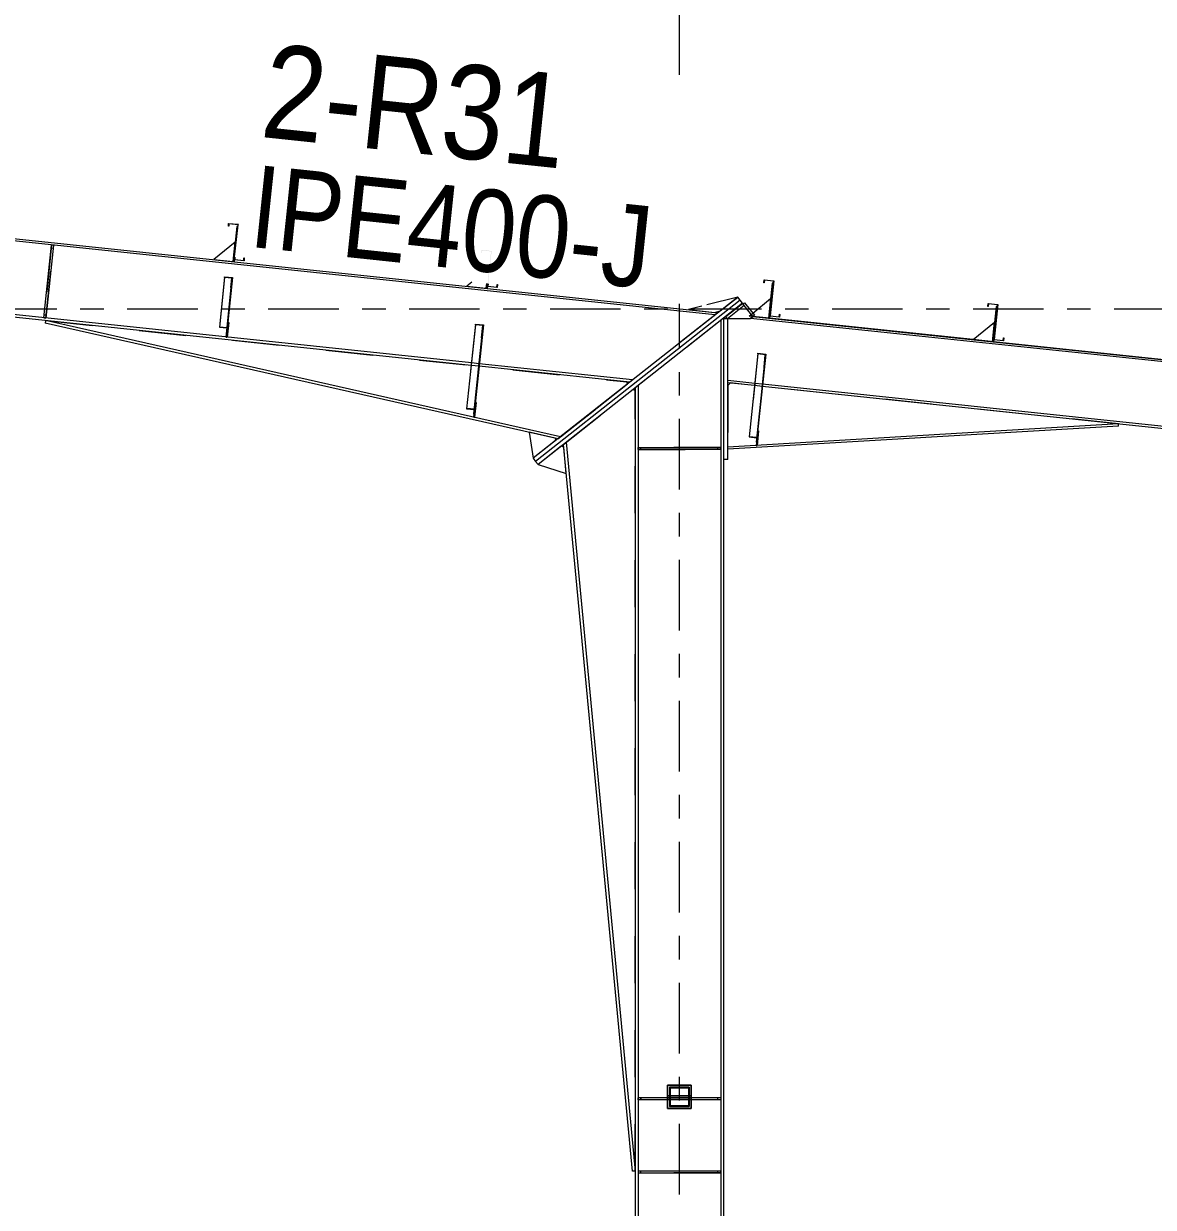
# Model space of a CAD drawing. Header units: millimetres. Extents: x -49 to 773, y -82 to 492.
# Drawn here: x 399.6 to 447.7, y 53.6 to 104 of the extents above; entities that cross this region are included whole.
import ezdxf

# ---------------------------------------------------------------- set-up
doc = ezdxf.new("R2010")
doc.units = ezdxf.units.MM
for name, pattern in [('XKITLINE00', [0]), ('XKITLINE02', [4, 2, -2]), ('XKITLINE03', [6, 3, -1, 1, -1])]:
    doc.linetypes.add(name, pattern=pattern)
for name, color, linetype, lineweight in [('Part', 2, 'Continuous', 0), ('PartMark', 7, 'Continuous', 0), ('S-grid', 1, 'Continuous', 0)]:
    doc.layers.add(name, color=color, linetype=linetype, lineweight=lineweight)
doc.styles.add('ARIAL', font='ARIAL.TTF')

# ---------------------------------------------------------------- blocks, each defined once
blk = doc.blocks.new('*A95')
at = {"layer": 'Part'}
blk.add_hatch(color=3, dxfattribs=at).paths.add_polyline_path([(419.732, 92.793), (419.744, 92.903), (419.759, 92.901), (419.746, 92.777), (419.331, 92.82), (419.489, 94.314), (419.104, 94.354), (419.093, 94.245), (419.078, 94.247), (419.091, 94.371), (419.505, 94.327), (419.348, 92.834)], flags=17)
blk = doc.blocks.new('*A96')
at = {"layer": 'Part'}
blk.add_hatch(color=3, dxfattribs=at).paths.add_polyline_path([(408.959, 93.93), (408.97, 94.039), (408.985, 94.037), (408.972, 93.913), (408.558, 93.957), (408.715, 95.45), (408.331, 95.491), (408.319, 95.381), (408.304, 95.383), (408.317, 95.507), (408.732, 95.463), (408.574, 93.97)], flags=17)
blk = doc.blocks.new('*A97')
at = {"layer": 'Part'}
h = blk.add_hatch(color=3, dxfattribs=at)
h.paths.add_polyline_path([(427.083, 57.917), (427.083, 58.75), (427.917, 58.75), (427.917, 57.917)], flags=17)
h.paths.add_polyline_path([(427.117, 58.717), (427.117, 57.95), (427.883, 57.95), (427.883, 58.717)])
blk = doc.blocks.new('*A98')
at = {"layer": 'Part'}
blk.add_hatch(color=3, dxfattribs=at).paths.add_polyline_path([(418.824, 91.191), (418.827, 91.218), (419.159, 91.183), (419.101, 90.635), (419.084, 90.637), (419.139, 91.158)], flags=17)
blk = doc.blocks.new('*A99')
at = {"layer": 'Part'}
blk.add_hatch(color=3, dxfattribs=at).paths.add_polyline_path([(408.144, 93.209), (408.146, 93.23), (408.477, 93.195), (408.433, 92.775), (408.416, 92.777), (408.459, 93.175)], flags=17)
blk = doc.blocks.new('*A100')
at = {"layer": 'Part'}
blk.add_hatch(color=3, dxfattribs=at).paths.add_polyline_path([(430.843, 89.948), (430.846, 89.975), (431.178, 89.94), (431.12, 89.396), (431.104, 89.398), (431.158, 89.915)], flags=17)
blk = doc.blocks.new('*A132')
at = {"layer": 'Part'}
blk.add_hatch(color=3, dxfattribs=at).paths.add_polyline_path([(419.732, 92.793), (419.744, 92.903), (419.759, 92.901), (419.746, 92.777), (419.331, 92.82), (419.489, 94.314), (419.104, 94.354), (419.093, 94.245), (419.078, 94.247), (419.091, 94.371), (419.505, 94.327), (419.348, 92.834)], flags=17)
blk = doc.blocks.new('*A133')
at = {"layer": 'Part'}
blk.add_hatch(color=3, dxfattribs=at).paths.add_polyline_path([(408.959, 93.93), (408.97, 94.039), (408.985, 94.037), (408.972, 93.913), (408.558, 93.957), (408.715, 95.45), (408.331, 95.491), (408.319, 95.381), (408.304, 95.383), (408.317, 95.507), (408.732, 95.463), (408.574, 93.97)], flags=17)
blk = doc.blocks.new('*A134')
at = {"layer": 'Part'}
blk.add_hatch(color=3, dxfattribs=at).paths.add_polyline_path([(431.749, 91.526), (431.761, 91.635), (431.775, 91.634), (431.762, 91.509), (431.348, 91.553), (431.505, 93.046), (431.121, 93.087), (431.109, 92.977), (431.094, 92.979), (431.108, 93.103), (431.522, 93.06), (431.364, 91.566)], flags=17)
blk = doc.blocks.new('*A135')
at = {"layer": 'Part'}
blk.add_hatch(color=3, dxfattribs=at).paths.add_polyline_path([(431.749, 91.526), (431.761, 91.635), (431.775, 91.634), (431.762, 91.509), (431.348, 91.553), (431.505, 93.046), (431.121, 93.087), (431.109, 92.977), (431.094, 92.979), (431.108, 93.103), (431.522, 93.06), (431.364, 91.566)], flags=17)
blk = doc.blocks.new('*A136')
at = {"layer": 'Part'}
blk.add_hatch(color=3, dxfattribs=at).paths.add_polyline_path([(441.279, 90.52), (441.291, 90.63), (441.306, 90.628), (441.293, 90.504), (440.878, 90.548), (441.036, 92.041), (440.651, 92.082), (440.64, 91.972), (440.625, 91.974), (440.638, 92.098), (441.052, 92.054), (440.895, 90.561)], flags=17)
blk = doc.blocks.new('*A148')
at = {"layer": 'Part'}
blk.add_hatch(color=3, dxfattribs=at).paths.add_polyline_path([(441.279, 90.52), (441.291, 90.63), (441.306, 90.628), (441.293, 90.504), (440.878, 90.548), (441.036, 92.041), (440.651, 92.082), (440.64, 91.972), (440.625, 91.974), (440.638, 92.098), (441.052, 92.054), (440.895, 90.561)], flags=17)
blk = doc.blocks.new('*A481')
at = {"layer": 'S-grid', "color": 1, "linetype": 'XKITLINE03', "lineweight": 0}
blk.add_line((-10, 91.875), (509.153, 91.875), dxfattribs=at)
blk = doc.blocks.new('*A791')
at = {"layer": 'S-grid', "color": 1, "linetype": 'XKITLINE03', "lineweight": 0}
for p, q in [((427.5, 101.83), (427.5, 135.409)), ((427.5, -5.82), (427.5, 92.076))]:
    blk.add_line(p, q, dxfattribs=at)
blk = doc.blocks.new('*A793')
at = {"layer": 'Part', "color": 7, "linetype": 'XKITLINE02', "lineweight": 0}
for p, q in [((429.558, 88.725), (429.558, 91.45)), ((429.558, 91.45), (430.509, 91.45)), ((430.526, 91.464), (430.509, 91.45)), ((430.526, 91.464), (430.627, 91.545)), ((431.339, 91.47), (430.627, 91.545)), ((430.627, 91.545), (430.627, 91.545)), ((440.87, 90.465), (439.999, 90.557)), ((431.043, 88.661), (430.711, 88.696)), ((431.033, 88.569), (430.702, 88.604))]:
    blk.add_line(p, q, dxfattribs=at)
at = {"layer": 'Part', "color": 2, "linetype": 'XKITLINE00', "lineweight": 0}
for p, q in [((430.526, 91.464), (430.627, 91.545)), ((528.831, 81.095), (430.526, 91.464)), ((430.627, 91.545), (528.841, 81.186)), ((439.999, 90.557), (431.339, 91.47)), ((450.773, 89.42), (440.87, 90.465)), ((430.711, 88.696), (429.558, 88.817)), ((430.702, 88.604), (429.558, 88.725)), ((528.545, 78.376), (431.043, 88.661)), ((528.535, 78.285), (431.033, 88.569))]:
    blk.add_line(p, q, dxfattribs=at)
blk = doc.blocks.new('*A794')
at = {"layer": 'Part', "color": 2, "linetype": 'XKITLINE00', "lineweight": 0}
for p, q in [((429.679, 88.712), (429.558, 88.603)), ((446.191, 86.971), (429.558, 85.984)), ((446.196, 86.879), (429.558, 85.892)), ((446.196, 86.879), (446.191, 86.971))]:
    blk.add_line(p, q, dxfattribs=at)
at = {"layer": 'Part', "color": 7, "linetype": 'XKITLINE02', "lineweight": 0}
for p, q in [((446.191, 86.971), (429.679, 88.712)), ((429.558, 88.603), (429.558, 85.892))]:
    blk.add_line(p, q, dxfattribs=at)
blk = doc.blocks.new('*A831')
at = {"layer": 'Part', "color": 2, "linetype": 'XKITLINE00', "lineweight": 0}
for p, q in [((429.016, 91.606), (330.037, 102.046)), ((330.048, 102.154), (429.138, 91.702)), ((418.641, 89.458), (332.784, 98.513)), ((418.653, 89.565), (332.796, 98.621)), ((425.388, 88.746), (418.973, 89.423)), ((425.509, 88.842), (418.984, 89.53))]:
    blk.add_line(p, q, dxfattribs=at)
at = {"layer": 'Part', "color": 7, "linetype": 'XKITLINE02', "lineweight": 0}
for p, q in [((429.138, 91.702), (425.388, 88.746)), ((418.973, 89.423), (418.641, 89.458)), ((418.984, 89.53), (418.653, 89.565))]:
    blk.add_line(p, q, dxfattribs=at)
blk = doc.blocks.new('*A833')
at = {"layer": 'Part', "color": 2, "linetype": 'XKITLINE00', "lineweight": 0}
for p, q in [((419.331, 92.82), (419.344, 92.936)), ((419.746, 92.777), (419.331, 92.82)), ((419.358, 92.935), (419.348, 92.834)), ((419.348, 92.834), (419.732, 92.793)), ((419.732, 92.793), (419.743, 92.894)), ((419.743, 92.894), (419.744, 92.903)), ((419.744, 92.903), (419.759, 92.901)), ((419.758, 92.893), (419.746, 92.777)), ((419.759, 92.901), (419.758, 92.893))]:
    blk.add_line(p, q, dxfattribs=at)
blk = doc.blocks.new('*A834')
at = {"layer": 'Part', "color": 2, "linetype": 'XKITLINE00', "lineweight": 0}
for p, q in [((408.304, 95.383), (408.317, 95.507)), ((408.319, 95.381), (408.304, 95.383)), ((408.317, 95.507), (408.719, 95.465)), ((408.331, 95.491), (408.319, 95.381)), ((408.715, 95.45), (408.331, 95.491)), ((408.558, 93.957), (408.715, 95.45)), ((408.719, 95.465), (408.732, 95.463)), ((408.972, 93.913), (408.558, 93.957)), ((408.585, 94.071), (408.574, 93.97)), ((408.574, 93.97), (408.959, 93.93)), ((408.959, 93.93), (408.969, 94.031)), ((408.969, 94.031), (408.97, 94.039)), ((408.97, 94.039), (408.985, 94.037)), ((408.984, 94.029), (408.972, 93.913)), ((408.985, 94.037), (408.984, 94.029))]:
    blk.add_line(p, q, dxfattribs=at)
blk = doc.blocks.new('*A835')
at = {"layer": 'Part', "color": 7, "linetype": 'XKITLINE02', "lineweight": 0}
for p, q in [((429.375, 91.465), (425.625, 88.509)), ((425.742, 58.292), (425.742, 58.208)), ((429.258, 58.292), (429.258, 58.208))]:
    blk.add_line(p, q, dxfattribs=at)
at = {"layer": 'Part', "color": 2, "linetype": 'XKITLINE00', "lineweight": 0}
for p, q in [((429.258, 91.373), (429.258, 58.292)), ((429.375, 91.465), (429.375, 16.833)), ((425.625, 88.509), (425.625, 16.833)), ((425.742, 88.601), (425.742, 58.292)), ((425.742, 58.208), (425.742, 16.833)), ((429.258, 58.208), (429.258, 16.833))]:
    blk.add_line(p, q, dxfattribs=at)
blk = doc.blocks.new('*A836')
at = {"layer": 'Part', "color": 7, "linetype": 'XKITLINE02', "lineweight": 0}
for p, q in [((422.571, 86.101), (425.528, 88.432)), ((425.528, 88.432), (425.625, 88.386)), ((425.625, 55.175), (425.625, 88.386)), ((425.625, 88.386), (425.625, 88.386)), ((425.625, 55.175), (425.625, 88.386)), ((425.625, 88.386), (425.625, 88.386))]:
    blk.add_line(p, q, dxfattribs=at)
at = {"layer": 'Part', "color": 2, "linetype": 'XKITLINE00', "lineweight": 0}
for p, q in [((425.625, 88.386), (425.528, 88.432)), ((422.68, 86.187), (425.625, 55.175)), ((425.509, 55.164), (422.571, 86.101)), ((425.625, 55.175), (425.509, 55.164))]:
    blk.add_line(p, q, dxfattribs=at)
blk = doc.blocks.new('*A837')
at = {"layer": 'Part', "color": 2, "linetype": 'XKITLINE00', "lineweight": 0}
for p, q in [((427.083, 58.75), (427.083, 57.917)), ((427.083, 58.75), (427.917, 58.75)), ((427.117, 57.95), (427.117, 58.717)), ((427.117, 58.717), (427.883, 58.717)), ((427.883, 58.717), (427.883, 57.95)), ((427.917, 58.75), (427.917, 57.917)), ((427.883, 57.95), (427.117, 57.95)), ((427.917, 57.917), (427.083, 57.917))]:
    blk.add_line(p, q, dxfattribs=at)
blk = doc.blocks.new('*A839')
at = {"layer": 'Part', "color": 7, "linetype": 'XKITLINE02', "lineweight": 0}
for p, q in [((429.258, 55.175), (425.742, 55.175)), ((425.742, 55.175), (425.742, 55.092)), ((429.258, 55.092), (425.742, 55.092)), ((425.867, 55.092), (425.867, 55.175)), ((429.133, 55.092), (429.133, 55.175)), ((429.258, 55.092), (429.258, 55.175))]:
    blk.add_line(p, q, dxfattribs=at)
blk = doc.blocks.new('*A840')
at = {"layer": 'Part', "color": 2, "linetype": 'XKITLINE00', "lineweight": 0}
for p, q in [((429.258, 55.175), (425.742, 55.175)), ((425.742, 55.092), (429.258, 55.092))]:
    blk.add_line(p, q, dxfattribs=at)
at = {"layer": 'Part', "color": 7, "linetype": 'XKITLINE02', "lineweight": 0}
for p, q in [((425.742, 55.175), (425.742, 55.092)), ((425.867, 55.092), (425.867, 55.175)), ((429.133, 55.092), (429.133, 55.175)), ((429.258, 55.175), (429.258, 55.092))]:
    blk.add_line(p, q, dxfattribs=at)
blk = doc.blocks.new('*A841')
at = {"layer": 'Part', "color": 2, "linetype": 'XKITLINE00', "lineweight": 0}
for p, q in [((427, 58.292), (425.742, 58.292)), ((425.742, 58.208), (425.742, 58.292)), ((427, 58.208), (425.742, 58.208)), ((429.258, 58.292), (428, 58.292)), ((429.258, 58.208), (428, 58.208)), ((429.258, 58.292), (429.258, 58.208))]:
    blk.add_line(p, q, dxfattribs=at)
at = {"layer": 'Part', "color": 7, "linetype": 'XKITLINE02', "lineweight": 0}
for p, q in [((425.867, 58.208), (425.867, 58.292)), ((428, 58.292), (427, 58.292)), ((428, 58.208), (427, 58.208)), ((429.133, 58.208), (429.133, 58.292))]:
    blk.add_line(p, q, dxfattribs=at)
blk = doc.blocks.new('*A842')
at = {"layer": 'Part', "color": 7, "linetype": 'XKITLINE02', "lineweight": 0}
for p, q in [((427, 58.292), (427, 58.375)), ((427, 58.375), (428, 58.375)), ((428, 58.292), (427, 58.292)), ((428, 58.375), (428, 58.292))]:
    blk.add_line(p, q, dxfattribs=at)
blk = doc.blocks.new('*A843')
at = {"layer": 'Part', "color": 2, "linetype": 'XKITLINE00', "lineweight": 0}
for p, q in [((428, 58.833), (427, 58.833)), ((427, 58.833), (427, 57.833)), ((428, 57.833), (428, 58.833)), ((427, 57.833), (428, 57.833))]:
    blk.add_line(p, q, dxfattribs=at)
blk = doc.blocks.new('*A844')
at = {"layer": 'Part', "color": 7, "linetype": 'XKITLINE02', "lineweight": 0}
for p, q in [((429.258, 58.292), (425.742, 58.292)), ((425.742, 58.208), (425.742, 58.292)), ((429.258, 58.208), (425.742, 58.208)), ((425.867, 58.292), (425.867, 58.208)), ((429.133, 58.208), (429.133, 58.292)), ((429.258, 58.292), (429.258, 58.208))]:
    blk.add_line(p, q, dxfattribs=at)
blk = doc.blocks.new('*A845')
at = {"layer": 'Part', "color": 7, "linetype": 'XKITLINE02', "lineweight": 0}
for p, q in [((427, 58.375), (427, 58.292)), ((428, 58.375), (427, 58.375)), ((427, 58.292), (428, 58.292)), ((428, 58.292), (428, 58.375))]:
    blk.add_line(p, q, dxfattribs=at)
blk = doc.blocks.new('*A846')
at = {"layer": 'Part', "color": 7, "linetype": 'XKITLINE02', "lineweight": 0}
for p, q in [((427, 58.833), (428, 58.833)), ((427, 57.833), (427, 58.833)), ((428, 58.833), (428, 57.833)), ((428, 57.833), (427, 57.833))]:
    blk.add_line(p, q, dxfattribs=at)
blk = doc.blocks.new('*A847')
at = {"layer": 'Part', "color": 2, "linetype": 'XKITLINE00', "lineweight": 0}
for p, q in [((400.525, 91.368), (400.502, 91.263)), ((422.333, 86.338), (400.502, 91.263)), ((422.443, 86.424), (400.525, 91.368)), ((422.443, 86.424), (425.29, 88.671)), ((425.264, 88.759), (425.291, 88.67)), ((425.29, 88.671), (425.264, 88.759)), ((425.291, 88.67), (425.29, 88.671))]:
    blk.add_line(p, q, dxfattribs=at)
at = {"layer": 'Part', "color": 7, "linetype": 'XKITLINE02', "lineweight": 0}
for p, q in [((400.525, 91.368), (425.264, 88.759)), ((422.333, 86.338), (425.291, 88.67))]:
    blk.add_line(p, q, dxfattribs=at)
blk = doc.blocks.new('*A848')
at = {"layer": 'Part', "color": 7, "linetype": 'XKITLINE02', "lineweight": 0}
for p, q in [((418.81, 87.88), (418.745, 87.259)), ((418.786, 87.254), (418.852, 87.876)), ((418.852, 87.876), (418.81, 87.88)), ((418.745, 87.259), (418.786, 87.254)), ((418.758, 87.383), (418.799, 87.379))]:
    blk.add_line(p, q, dxfattribs=at)
blk = doc.blocks.new('*A849')
at = {"layer": 'Part', "color": 2, "linetype": 'XKITLINE00', "lineweight": 0}
for p, q in [((419.302, 92.941), (419.281, 92.742)), ((419.331, 92.82), (419.323, 92.738))]:
    blk.add_line(p, q, dxfattribs=at)
at = {"layer": 'Part', "color": 7, "linetype": 'XKITLINE02', "lineweight": 0}
for p, q in [((419.323, 92.738), (419.281, 92.742)), ((419.331, 92.82), (419.344, 92.936))]:
    blk.add_line(p, q, dxfattribs=at)
blk = doc.blocks.new('*A850')
at = {"layer": 'Part', "color": 2, "linetype": 'XKITLINE00', "lineweight": 0}
for p, q in [((418.745, 87.259), (418.789, 87.677)), ((418.852, 87.876), (418.786, 87.254)), ((418.81, 87.88), (418.852, 87.876)), ((418.786, 87.254), (418.745, 87.259))]:
    blk.add_line(p, q, dxfattribs=at)
at = {"layer": 'Part', "color": 7, "linetype": 'XKITLINE02', "lineweight": 0}
for p, q in [((418.789, 87.677), (418.81, 87.88)), ((418.758, 87.383), (418.799, 87.379))]:
    blk.add_line(p, q, dxfattribs=at)
blk = doc.blocks.new('*A851')
at = {"layer": 'Part', "color": 2, "linetype": 'XKITLINE00', "lineweight": 0}
blk.add_line((418.672, 93.007), (418.452, 92.829), dxfattribs=at)
at = {"layer": 'Part', "color": 7, "linetype": 'XKITLINE02', "lineweight": 0}
for p, q in [((418.452, 92.829), (419.281, 92.742)), ((419.281, 92.742), (419.302, 92.941))]:
    blk.add_line(p, q, dxfattribs=at)
blk = doc.blocks.new('*A852')
at = {"layer": 'Part', "color": 7, "linetype": 'XKITLINE02', "lineweight": 0}
for p, q in [((418.827, 91.218), (418.447, 87.617)), ((418.759, 87.391), (419.159, 91.183)), ((419.139, 91.158), (418.742, 87.393)), ((418.447, 87.617), (418.762, 87.583)), ((418.448, 87.627), (418.78, 87.592)), ((418.742, 87.393), (418.759, 87.391))]:
    blk.add_line(p, q, dxfattribs=at)
blk = doc.blocks.new('*A853')
at = {"layer": 'Part', "color": 2, "linetype": 'XKITLINE00', "lineweight": 0}
blk.add_line((408.595, 94.707), (407.679, 93.966), dxfattribs=at)
at = {"layer": 'Part', "color": 7, "linetype": 'XKITLINE02', "lineweight": 0}
for p, q in [((408.508, 93.878), (408.595, 94.707)), ((407.679, 93.966), (408.508, 93.878))]:
    blk.add_line(p, q, dxfattribs=at)
blk = doc.blocks.new('*A854')
at = {"layer": 'Part', "color": 7, "linetype": 'XKITLINE02', "lineweight": 0}
for p, q in [((408.249, 91.029), (408.276, 91.288)), ((408.224, 90.791), (408.265, 90.787)), ((408.252, 90.662), (408.211, 90.667))]:
    blk.add_line(p, q, dxfattribs=at)
at = {"layer": 'Part', "color": 2, "linetype": 'XKITLINE00', "lineweight": 0}
for p, q in [((408.318, 91.284), (408.252, 90.662)), ((408.276, 91.288), (408.318, 91.284)), ((408.211, 90.667), (408.249, 91.029))]:
    blk.add_line(p, q, dxfattribs=at)
blk = doc.blocks.new('*A855')
at = {"layer": 'Part', "color": 2, "linetype": 'XKITLINE00', "lineweight": 0}
for p, q in [((408.665, 95.37), (408.508, 93.878)), ((408.706, 95.366), (408.665, 95.37)), ((408.558, 93.957), (408.549, 93.874))]:
    blk.add_line(p, q, dxfattribs=at)
at = {"layer": 'Part', "color": 7, "linetype": 'XKITLINE02', "lineweight": 0}
for p, q in [((408.558, 93.957), (408.706, 95.366)), ((408.549, 93.874), (408.508, 93.878))]:
    blk.add_line(p, q, dxfattribs=at)
blk = doc.blocks.new('*A856')
at = {"layer": 'Part', "color": 7, "linetype": 'XKITLINE02', "lineweight": 0}
for p, q in [((408.276, 91.288), (408.211, 90.667)), ((408.252, 90.662), (408.318, 91.284)), ((408.318, 91.284), (408.276, 91.288)), ((408.224, 90.791), (408.265, 90.787)), ((408.211, 90.667), (408.252, 90.662))]:
    blk.add_line(p, q, dxfattribs=at)
blk = doc.blocks.new('*A857')
at = {"layer": 'Part', "color": 7, "linetype": 'XKITLINE02', "lineweight": 0}
for p, q in [((408.146, 93.23), (407.92, 91.09)), ((408.225, 90.806), (408.477, 93.195)), ((408.459, 93.175), (408.209, 90.808)), ((407.92, 91.09), (408.235, 91.057)), ((407.922, 91.103), (408.253, 91.068)), ((408.209, 90.808), (408.225, 90.806))]:
    blk.add_line(p, q, dxfattribs=at)
blk = doc.blocks.new('*A858')
at = {"layer": 'Part', "color": 7, "linetype": 'XKITLINE02', "lineweight": 0}
for p, q in [((422.473, 86.024), (421.484, 85.244)), ((422.689, 84.857), (422.583, 85.977))]:
    blk.add_line(p, q, dxfattribs=at)
at = {"layer": 'Part', "color": 2, "linetype": 'XKITLINE00', "lineweight": 0}
for p, q in [((422.583, 85.977), (422.473, 86.024)), ((421.484, 85.244), (422.689, 84.857))]:
    blk.add_line(p, q, dxfattribs=at)
blk = doc.blocks.new('*A859')
at = {"layer": 'Part', "color": 2, "linetype": 'XKITLINE00', "lineweight": 0}
for p, q in [((421.114, 86.613), (421.278, 85.506)), ((422.211, 86.366), (422.235, 86.261))]:
    blk.add_line(p, q, dxfattribs=at)
at = {"layer": 'Part', "color": 7, "linetype": 'XKITLINE02', "lineweight": 0}
for p, q in [((422.211, 86.366), (421.114, 86.613)), ((422.235, 86.261), (421.278, 85.506))]:
    blk.add_line(p, q, dxfattribs=at)
blk = doc.blocks.new('*A860')
at = {"layer": 'Part', "color": 2, "linetype": 'XKITLINE00', "lineweight": 0}
for p, q in [((418.824, 91.191), (418.447, 87.617)), ((419.159, 91.183), (418.789, 87.677)), ((418.824, 91.191), (418.827, 91.218)), ((419.139, 91.158), (418.824, 91.191)), ((418.827, 91.218), (419.159, 91.183)), ((419.084, 90.637), (419.139, 91.158)), ((419.084, 90.637), (418.742, 87.393)), ((419.084, 90.637), (419.101, 90.635)), ((418.447, 87.617), (418.762, 87.583)), ((418.742, 87.393), (418.759, 87.391))]:
    blk.add_line(p, q, dxfattribs=at)
at = {"layer": 'Part', "color": 7, "linetype": 'XKITLINE02', "lineweight": 0}
for p, q in [((418.789, 87.677), (418.759, 87.391)), ((418.78, 87.592), (418.448, 87.627))]:
    blk.add_line(p, q, dxfattribs=at)
blk = doc.blocks.new('*A861')
at = {"layer": 'Part', "color": 2, "linetype": 'XKITLINE00', "lineweight": 0}
for p, q in [((408.144, 93.209), (407.92, 91.09)), ((408.144, 93.209), (408.146, 93.23)), ((408.459, 93.175), (408.144, 93.209)), ((408.146, 93.23), (408.477, 93.195)), ((408.477, 93.195), (408.249, 91.029)), ((408.416, 92.777), (408.209, 90.808)), ((408.416, 92.777), (408.459, 93.175)), ((408.416, 92.777), (408.433, 92.775)), ((407.92, 91.09), (408.235, 91.057)), ((408.209, 90.808), (408.225, 90.806))]:
    blk.add_line(p, q, dxfattribs=at)
at = {"layer": 'Part', "color": 7, "linetype": 'XKITLINE02', "lineweight": 0}
for p, q in [((407.922, 91.103), (408.253, 91.068)), ((408.225, 90.806), (408.249, 91.029))]:
    blk.add_line(p, q, dxfattribs=at)
blk = doc.blocks.new('*A862')
at = {"layer": 'Part', "color": 2, "linetype": 'XKITLINE00', "lineweight": 0}
for p, q in [((429.982, 92.368), (421.278, 85.506)), ((430.085, 92.237), (421.381, 85.375)), ((430.085, 92.237), (429.982, 92.368)), ((421.278, 85.506), (421.381, 85.375))]:
    blk.add_line(p, q, dxfattribs=at)
blk = doc.blocks.new('*A863')
at = {"layer": 'Part', "color": 2, "linetype": 'XKITLINE00', "lineweight": 0}
for p, q in [((430.085, 92.237), (421.381, 85.375)), ((430.188, 92.106), (430.085, 92.237)), ((430.188, 92.106), (421.484, 85.244)), ((421.484, 85.244), (421.381, 85.375))]:
    blk.add_line(p, q, dxfattribs=at)
blk = doc.blocks.new('*A864')
at = {"layer": 'Part', "color": 7, "linetype": 'XKITLINE02', "lineweight": 0}
for p, q in [((430.846, 89.975), (430.471, 86.415)), ((431.158, 89.915), (430.765, 86.19)), ((430.782, 86.188), (431.178, 89.94)), ((430.471, 86.415), (430.786, 86.381)), ((430.472, 86.425), (430.803, 86.39)), ((430.765, 86.19), (430.782, 86.188))]:
    blk.add_line(p, q, dxfattribs=at)
blk = doc.blocks.new('*A865')
at = {"layer": 'Part', "color": 2, "linetype": 'XKITLINE00', "lineweight": 0}
for p, q in [((430.622, 91.686), (431.385, 92.303)), ((431.298, 91.474), (430.627, 91.545))]:
    blk.add_line(p, q, dxfattribs=at)
at = {"layer": 'Part', "color": 7, "linetype": 'XKITLINE02', "lineweight": 0}
for p, q in [((431.385, 92.303), (431.298, 91.474)), ((430.469, 91.562), (430.622, 91.686)), ((430.627, 91.545), (430.469, 91.562))]:
    blk.add_line(p, q, dxfattribs=at)
blk = doc.blocks.new('*A866')
at = {"layer": 'Part', "color": 7, "linetype": 'XKITLINE02', "lineweight": 0}
for p, q in [((430.834, 86.677), (430.768, 86.055)), ((430.81, 86.051), (430.875, 86.673)), ((430.875, 86.673), (430.834, 86.677)), ((430.781, 86.18), (430.823, 86.175)), ((430.768, 86.055), (430.81, 86.051))]:
    blk.add_line(p, q, dxfattribs=at)
blk = doc.blocks.new('*A867')
at = {"layer": 'Part', "color": 2, "linetype": 'XKITLINE00', "lineweight": 0}
for p, q in [((431.455, 92.966), (431.298, 91.474)), ((431.497, 92.962), (431.455, 92.966)), ((431.339, 91.47), (431.298, 91.474)), ((431.348, 91.553), (431.339, 91.47))]:
    blk.add_line(p, q, dxfattribs=at)
at = {"layer": 'Part', "color": 7, "linetype": 'XKITLINE02', "lineweight": 0}
blk.add_line((431.348, 91.553), (431.497, 92.962), dxfattribs=at)
blk = doc.blocks.new('*A868')
at = {"layer": 'Part', "color": 2, "linetype": 'XKITLINE00', "lineweight": 0}
for p, q in [((429.982, 92.368), (428.67, 92.032)), ((428.451, 91.976), (427.894, 91.833)), ((429.013, 91.715), (429.236, 91.78))]:
    blk.add_line(p, q, dxfattribs=at)
at = {"layer": 'Part', "color": 7, "linetype": 'XKITLINE02', "lineweight": 0}
for p, q in [((429.236, 91.78), (429.982, 92.368)), ((427.894, 91.833), (429.013, 91.715))]:
    blk.add_line(p, q, dxfattribs=at)
blk = doc.blocks.new('*A869')
at = {"layer": 'Part', "color": 2, "linetype": 'XKITLINE00', "lineweight": 0}
for p, q in [((425.742, 85.964), (429.258, 85.964)), ((429.258, 85.881), (425.742, 85.881))]:
    blk.add_line(p, q, dxfattribs=at)
at = {"layer": 'Part', "color": 7, "linetype": 'XKITLINE02', "lineweight": 0}
for p, q in [((425.742, 85.881), (425.742, 85.964)), ((425.867, 85.881), (425.867, 85.964)), ((429.133, 85.881), (429.133, 85.964)), ((429.258, 85.964), (429.258, 85.881))]:
    blk.add_line(p, q, dxfattribs=at)
blk = doc.blocks.new('*A870')
at = {"layer": 'Part', "color": 7, "linetype": 'XKITLINE02', "lineweight": 0}
for p, q in [((429.258, 85.964), (425.742, 85.964)), ((425.742, 85.881), (425.742, 85.964)), ((425.742, 85.881), (429.258, 85.881)), ((425.867, 85.881), (425.867, 85.964)), ((429.133, 85.881), (429.133, 85.964)), ((429.258, 85.881), (429.258, 85.964))]:
    blk.add_line(p, q, dxfattribs=at)
blk = doc.blocks.new('*A871')
at = {"layer": 'Part', "color": 2, "linetype": 'XKITLINE00', "lineweight": 0}
for p, q in [((429.392, 85.45), (429.392, 91.45)), ((429.392, 91.45), (429.542, 91.45)), ((429.558, 91.45), (429.543, 91.45)), ((429.558, 85.45), (429.558, 91.45)), ((429.558, 85.45), (429.392, 85.45))]:
    blk.add_line(p, q, dxfattribs=at)
at = {"layer": 'Part', "color": 7, "linetype": 'XKITLINE02', "lineweight": 0}
for p, q in [((429.543, 91.45), (429.542, 91.45)), ((429.542, 91.45), (429.558, 91.45))]:
    blk.add_line(p, q, dxfattribs=at)
blk = doc.blocks.new('*A872')
at = {"layer": 'Part', "color": 2, "linetype": 'XKITLINE00', "lineweight": 0}
for p, q in [((430.875, 86.673), (430.81, 86.058)), ((430.834, 86.677), (430.875, 86.673)), ((430.812, 86.472), (430.768, 86.055))]:
    blk.add_line(p, q, dxfattribs=at)
at = {"layer": 'Part', "color": 7, "linetype": 'XKITLINE02', "lineweight": 0}
for p, q in [((430.812, 86.472), (430.834, 86.677)), ((430.781, 86.18), (430.823, 86.175)), ((430.81, 86.051), (430.768, 86.055)), ((430.81, 86.058), (430.81, 86.051))]:
    blk.add_line(p, q, dxfattribs=at)
blk = doc.blocks.new('*A873')
at = {"layer": 'Part', "color": 2, "linetype": 'XKITLINE00', "lineweight": 0}
for p, q in [((430.196, 92.092), (429.48, 91.528)), ((430.257, 92.013), (429.542, 91.449)), ((430.257, 92.013), (430.196, 92.092)), ((429.542, 91.449), (429.48, 91.528))]:
    blk.add_line(p, q, dxfattribs=at)
blk = doc.blocks.new('*A874')
at = {"layer": 'Part', "color": 2, "linetype": 'XKITLINE00', "lineweight": 0}
for p, q in [((430.206, 92.078), (430.271, 92.13)), ((430.627, 91.545), (430.257, 92.013)), ((430.271, 92.13), (430.692, 91.596)), ((430.692, 91.596), (430.627, 91.545))]:
    blk.add_line(p, q, dxfattribs=at)
at = {"layer": 'Part', "color": 7, "linetype": 'XKITLINE02', "lineweight": 0}
blk.add_line((430.257, 92.013), (430.206, 92.078), dxfattribs=at)
blk = doc.blocks.new('*A875')
at = {"layer": 'Part', "color": 7, "linetype": 'XKITLINE02', "lineweight": 0}
for p, q in [((430.257, 92.013), (429.542, 91.449)), ((430.627, 91.545), (430.257, 92.013)), ((429.558, 91.449), (429.542, 91.449)), ((430.627, 91.545), (430.526, 91.464))]:
    blk.add_line(p, q, dxfattribs=at)
at = {"layer": 'Part', "color": 2, "linetype": 'XKITLINE00', "lineweight": 0}
for p, q in [((430.509, 91.45), (429.558, 91.449)), ((430.526, 91.464), (430.509, 91.45))]:
    blk.add_line(p, q, dxfattribs=at)
blk = doc.blocks.new('*A876')
at = {"layer": 'Part', "color": 2, "linetype": 'XKITLINE00', "lineweight": 0}
for p, q in [((430.843, 89.948), (430.471, 86.415)), ((431.178, 89.94), (430.812, 86.472)), ((430.843, 89.948), (430.846, 89.975)), ((431.158, 89.915), (430.843, 89.948)), ((430.846, 89.975), (431.178, 89.94)), ((431.104, 89.398), (431.158, 89.915)), ((431.104, 89.398), (430.765, 86.19)), ((431.104, 89.398), (431.12, 89.396)), ((430.471, 86.415), (430.786, 86.381)), ((430.765, 86.19), (430.782, 86.188))]:
    blk.add_line(p, q, dxfattribs=at)
at = {"layer": 'Part', "color": 7, "linetype": 'XKITLINE02', "lineweight": 0}
for p, q in [((430.803, 86.39), (430.472, 86.425)), ((430.812, 86.472), (430.782, 86.188))]:
    blk.add_line(p, q, dxfattribs=at)
blk = doc.blocks.new('*A937')
at = {"layer": 'Part', "color": 7, "linetype": 'XKITLINE02', "lineweight": 0}
for p, q in [((427.917, 58.75), (427.083, 58.75)), ((427.083, 58.75), (427.083, 57.917)), ((427.117, 58.717), (427.883, 58.717)), ((427.117, 57.95), (427.117, 58.717)), ((427.883, 58.717), (427.883, 57.95)), ((427.917, 57.917), (427.917, 58.75)), ((427.883, 57.95), (427.117, 57.95)), ((427.083, 57.917), (427.917, 57.917))]:
    blk.add_line(p, q, dxfattribs=at)
blk = doc.blocks.new('*A965')
at = {"layer": 'Part', "color": 2, "linetype": 'XKITLINE00', "lineweight": 0}
for p, q in [((400.454, 91.485), (400.781, 94.584)), ((400.864, 94.576), (400.537, 91.476))]:
    blk.add_line(p, q, dxfattribs=at)
at = {"layer": 'Part', "color": 7, "linetype": 'XKITLINE02', "lineweight": 0}
for p, q in [((400.768, 94.46), (400.851, 94.451)), ((400.864, 94.576), (400.781, 94.584)), ((400.537, 91.476), (400.454, 91.485)), ((400.55, 91.6), (400.467, 91.609))]:
    blk.add_line(p, q, dxfattribs=at)
blk = doc.blocks.new('*A966')
at = {"layer": 'Part', "color": 7, "linetype": 'XKITLINE02', "lineweight": 0}
for p, q in [((400.781, 94.584), (400.454, 91.485)), ((400.537, 91.476), (400.864, 94.576)), ((400.768, 94.46), (400.851, 94.451)), ((400.864, 94.576), (400.781, 94.584)), ((400.454, 91.485), (400.537, 91.476)), ((400.467, 91.609), (400.55, 91.6))]:
    blk.add_line(p, q, dxfattribs=at)
blk = doc.blocks.new('*A967')
at = {"layer": 'Part', "color": 2, "linetype": 'XKITLINE00', "lineweight": 0}
for p, q in [((419.331, 92.82), (419.344, 92.936)), ((419.746, 92.777), (419.331, 92.82)), ((419.358, 92.935), (419.348, 92.834)), ((419.348, 92.834), (419.732, 92.793)), ((419.732, 92.793), (419.743, 92.894)), ((419.743, 92.894), (419.744, 92.903)), ((419.744, 92.903), (419.759, 92.901)), ((419.758, 92.893), (419.746, 92.777)), ((419.759, 92.901), (419.758, 92.893))]:
    blk.add_line(p, q, dxfattribs=at)
blk = doc.blocks.new('*A968')
at = {"layer": 'Part', "color": 2, "linetype": 'XKITLINE00', "lineweight": 0}
for p, q in [((408.304, 95.383), (408.317, 95.507)), ((408.319, 95.381), (408.304, 95.383)), ((408.317, 95.507), (408.719, 95.465)), ((408.331, 95.491), (408.319, 95.381)), ((408.715, 95.45), (408.331, 95.491)), ((408.558, 93.957), (408.715, 95.45)), ((408.719, 95.465), (408.732, 95.463)), ((408.972, 93.913), (408.558, 93.957)), ((408.585, 94.071), (408.574, 93.97)), ((408.574, 93.97), (408.959, 93.93)), ((408.959, 93.93), (408.969, 94.031)), ((408.969, 94.031), (408.97, 94.039)), ((408.97, 94.039), (408.985, 94.037)), ((408.984, 94.029), (408.972, 93.913)), ((408.985, 94.037), (408.984, 94.029))]:
    blk.add_line(p, q, dxfattribs=at)
blk = doc.blocks.new('*A969')
at = {"layer": 'Part', "color": 2, "linetype": 'XKITLINE00', "lineweight": 0}
for p, q in [((431.094, 92.979), (431.108, 93.103)), ((431.109, 92.977), (431.094, 92.979)), ((431.108, 93.103), (431.522, 93.06)), ((431.121, 93.087), (431.109, 92.977)), ((431.505, 93.046), (431.121, 93.087)), ((431.348, 91.553), (431.505, 93.046)), ((431.522, 93.06), (431.364, 91.566)), ((431.762, 91.509), (431.348, 91.553)), ((431.364, 91.566), (431.749, 91.526)), ((431.749, 91.526), (431.761, 91.635)), ((431.761, 91.635), (431.775, 91.634)), ((431.775, 91.634), (431.762, 91.509))]:
    blk.add_line(p, q, dxfattribs=at)
blk = doc.blocks.new('*A970')
at = {"layer": 'Part', "color": 2, "linetype": 'XKITLINE00', "lineweight": 0}
for p, q in [((431.094, 92.979), (431.108, 93.103)), ((431.109, 92.977), (431.094, 92.979)), ((431.108, 93.103), (431.522, 93.06)), ((431.121, 93.087), (431.109, 92.977)), ((431.505, 93.046), (431.121, 93.087)), ((431.348, 91.553), (431.505, 93.046)), ((431.522, 93.06), (431.364, 91.566)), ((431.762, 91.509), (431.348, 91.553)), ((431.364, 91.566), (431.749, 91.526)), ((431.749, 91.526), (431.761, 91.635)), ((431.761, 91.635), (431.775, 91.634)), ((431.775, 91.634), (431.762, 91.509))]:
    blk.add_line(p, q, dxfattribs=at)
blk = doc.blocks.new('*A972')
at = {"layer": 'Part', "color": 2, "linetype": 'XKITLINE00', "lineweight": 0}
for p, q in [((440.625, 91.974), (440.638, 92.098)), ((440.64, 91.972), (440.625, 91.974)), ((440.638, 92.098), (441.052, 92.054)), ((440.651, 92.082), (440.64, 91.972)), ((441.036, 92.041), (440.651, 92.082)), ((440.878, 90.548), (441.036, 92.041)), ((441.052, 92.054), (440.895, 90.561)), ((441.293, 90.504), (440.878, 90.548)), ((440.895, 90.561), (441.279, 90.52)), ((441.279, 90.52), (441.291, 90.63)), ((441.291, 90.63), (441.306, 90.628)), ((441.306, 90.628), (441.293, 90.504))]:
    blk.add_line(p, q, dxfattribs=at)
blk = doc.blocks.new('*A984')
at = {"layer": 'Part', "color": 2, "linetype": 'XKITLINE00', "lineweight": 0}
for p, q in [((440.625, 91.974), (440.638, 92.098)), ((440.64, 91.972), (440.625, 91.974)), ((440.638, 92.098), (441.052, 92.054)), ((440.651, 92.082), (440.64, 91.972)), ((441.036, 92.041), (440.651, 92.082)), ((440.878, 90.548), (441.036, 92.041)), ((441.052, 92.054), (440.895, 90.561)), ((441.293, 90.504), (440.878, 90.548)), ((440.895, 90.561), (441.279, 90.52)), ((441.279, 90.52), (441.291, 90.63)), ((441.291, 90.63), (441.306, 90.628)), ((441.306, 90.628), (441.293, 90.504))]:
    blk.add_line(p, q, dxfattribs=at)
blk = doc.blocks.new('*A1000')
at = {"layer": 'Part', "color": 2, "linetype": 'XKITLINE00', "lineweight": 0}
for p, q in [((439.999, 90.557), (440.916, 91.298)), ((440.828, 90.469), (439.999, 90.557))]:
    blk.add_line(p, q, dxfattribs=at)
at = {"layer": 'Part', "color": 7, "linetype": 'XKITLINE02', "lineweight": 0}
blk.add_line((440.828, 90.469), (440.916, 91.298), dxfattribs=at)
blk = doc.blocks.new('*A1005')
at = {"layer": 'Part', "color": 2, "linetype": 'XKITLINE00', "lineweight": 0}
for p, q in [((440.986, 91.961), (440.828, 90.469)), ((441.027, 91.957), (440.986, 91.961)), ((440.87, 90.465), (440.828, 90.469)), ((440.878, 90.548), (440.87, 90.465))]:
    blk.add_line(p, q, dxfattribs=at)
at = {"layer": 'Part', "color": 7, "linetype": 'XKITLINE02', "lineweight": 0}
blk.add_line((440.878, 90.548), (441.027, 91.957), dxfattribs=at)
blk = doc.blocks.new('*A2046')
at = {"layer": 'PartMark', "color": 3, "style": 'ARIAL', "width": 0.85}
blk.add_text('2-R31', height=4, rotation=-6.0218, dxfattribs=at).set_placement((409.615, 99.191))
at = {"layer": 'PartMark', "color": 7, "style": 'ARIAL', "width": 0.85}
blk.add_text('IPE400-J', height=3.5, rotation=-6.0218, dxfattribs=at).set_placement((409.122, 94.517))

msp = doc.modelspace()

# ---------------------------------------------------------------- block references
at = {"lineweight": 0}
for name in ['*A791', '*A2046', '*A831', '*A96', '*A133', '*A834', '*A968', '*A855', '*A853', '*A965', '*A966', '*A95', '*A132', '*A481', '*A857', '*A861', '*A99', '*A851', '*A849', '*A833', '*A967', '*A134', '*A135', '*A969', '*A970', '*A867', '*A862', '*A863', '*A868', '*A865', '*A873', '*A875', '*A874', '*A136', '*A148', '*A972', '*A984', '*A1005', '*A847', '*A854', '*A856', '*A852', '*A860', '*A98', '*A835', '*A871', '*A793', '*A1000', '*A864', '*A876', '*A100', '*A794', '*A836', '*A848', '*A850', '*A866', '*A872', '*A859', '*A858', '*A869', '*A870', '*A843', '*A846', '*A97', '*A837', '*A937', '*A841', '*A844', '*A842', '*A845', '*A839', '*A840']:
    msp.add_blockref(name, (0, 0), dxfattribs=at)

doc.saveas('drawing.dxf')
